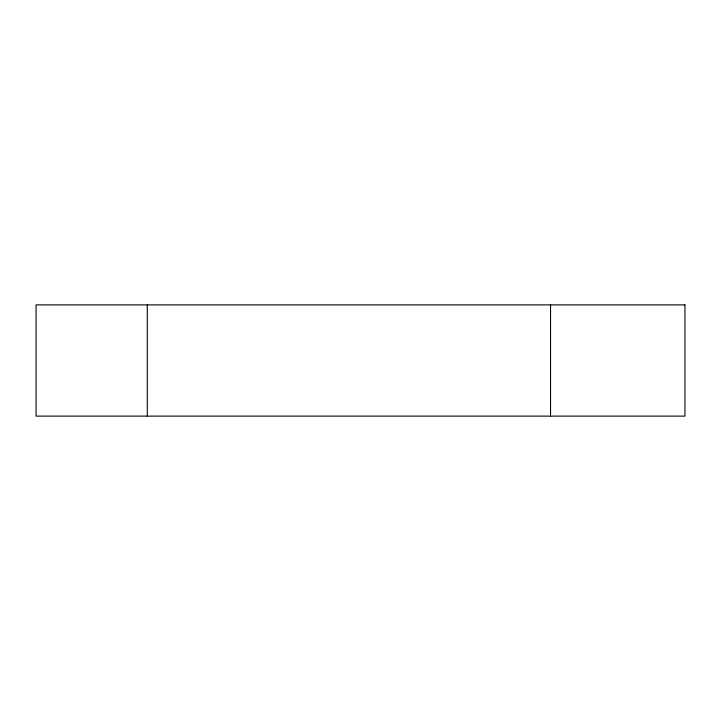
<?xml version="1.0" encoding="UTF-8"?>
<svg xmlns="http://www.w3.org/2000/svg" width="721" height="721" viewBox="0 0 721 721"><rect width="100%" height="100%" fill="white"/><g stroke="black" fill="none" stroke-linecap="round" stroke-linejoin="round"><path stroke-width="1.08" d="M550.538 304.884L550.538 416.116M147.291 304.884L147.291 416.116M684.95 304.884L36.05 304.884L36.05 416.116L684.95 416.116L684.95 304.884"/></g></svg>
